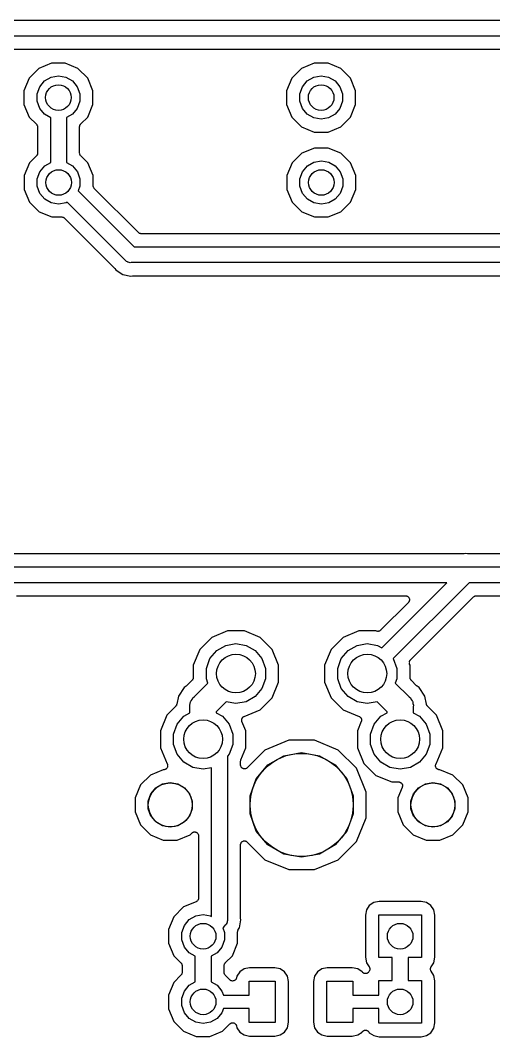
# Model space of a CAD drawing. Extents: x 24 to 196, y -189 to -31.
# Drawn here: x 99.61 to 117.92, y -72.79 to -33.48 of the extents above; entities that cross this region are included whole.
import ezdxf

# ---------------------------------------------------------------- set-up
doc = ezdxf.new("R2010")
doc.units = 0
doc.header["$MEASUREMENT"] = 0
doc.layers.add('BLACK', color=7, linetype='CONTINUOUS')

msp = doc.modelspace()

# ---------------------------------------------------------------- linework, layer by layer
at = {"layer": 'BLACK', "linetype": 'CONTINUOUS'}
for p, q in [((95.1363, -33.4772), (121.78, -33.4772)), ((121.667, -34.0868), (95.2493, -34.0868)), ((95.5228, -34.5948), (121.393, -34.5948)), ((100.33, -35.3345), (99.9545, -35.7096)), ((100.82, -35.1315), (100.33, -35.3345)), ((101.35, -35.1315), (100.82, -35.1315)), ((101.84, -35.3345), (101.35, -35.1315)), ((102.215, -35.7096), (101.84, -35.3345)), ((110.49, -35.3345), (110.115, -35.7096)), ((110.98, -35.1315), (110.49, -35.3345)), ((111.51, -35.1315), (110.98, -35.1315)), ((112, -35.3345), (111.51, -35.1315)), ((112.375, -35.7096), (112, -35.3345)), ((99.9545, -35.7096), (99.7515, -36.1998)), ((100.546, -35.8229), (100.798, -35.6773)), ((100.798, -35.6773), (101.085, -35.6268)), ((101.085, -35.6268), (101.372, -35.6773)), ((101.372, -35.6773), (101.624, -35.8229)), ((102.418, -36.1998), (102.215, -35.7096)), ((110.115, -35.7096), (109.911, -36.1998)), ((110.706, -35.8229), (110.958, -35.6773)), ((110.958, -35.6773), (111.245, -35.6268)), ((111.245, -35.6268), (111.532, -35.6773)), ((111.532, -35.6773), (111.784, -35.8229)), ((112.578, -36.1998), (112.375, -35.7096)), ((100.259, -36.3194), (100.359, -36.0459)), ((100.359, -36.0459), (100.546, -35.8229)), ((101.624, -35.8229), (101.811, -36.0459)), ((101.811, -36.0459), (101.91, -36.3194)), ((110.419, -36.3194), (110.519, -36.0459)), ((110.519, -36.0459), (110.706, -35.8229)), ((111.784, -35.8229), (111.971, -36.0459)), ((111.971, -36.0459), (112.07, -36.3194)), ((99.7515, -36.1998), (99.7515, -36.7302)), ((100.259, -36.6106), (100.259, -36.3194)), ((101.91, -36.3194), (101.91, -36.6106)), ((102.418, -36.7302), (102.418, -36.1998)), ((109.911, -36.1998), (109.911, -36.7302)), ((110.419, -36.6106), (110.419, -36.3194)), ((112.07, -36.3194), (112.07, -36.6106)), ((112.578, -36.7302), (112.578, -36.1998)), ((99.7515, -36.7302), (99.9545, -37.2204)), ((100.359, -36.8841), (100.259, -36.6106)), ((100.546, -37.1071), (100.359, -36.8841)), ((101.811, -36.8841), (101.624, -37.1071)), ((101.91, -36.6106), (101.811, -36.8841)), ((102.215, -37.2204), (102.418, -36.7302)), ((109.911, -36.7302), (110.115, -37.2204)), ((110.519, -36.8841), (110.419, -36.6106)), ((110.706, -37.1071), (110.519, -36.8841)), ((111.971, -36.8841), (111.784, -37.1071)), ((112.07, -36.6106), (111.971, -36.8841)), ((112.375, -37.2204), (112.578, -36.7302)), ((99.9545, -37.2204), (100.235, -37.5004)), ((100.787, -37.2463), (100.546, -37.1071)), ((100.787, -38.9738), (100.787, -37.2463)), ((101.624, -37.1071), (101.397, -37.2382)), ((101.397, -37.2382), (101.397, -38.9738)), ((101.949, -37.4864), (102.215, -37.2204)), ((110.115, -37.2204), (110.49, -37.5955)), ((110.958, -37.2527), (110.706, -37.1071)), ((111.245, -37.3032), (110.958, -37.2527)), ((111.532, -37.2527), (111.245, -37.3032)), ((111.784, -37.1071), (111.532, -37.2527)), ((112, -37.5955), (112.375, -37.2204)), ((100.235, -37.5004), (100.238, -37.5059)), ((100.238, -37.5059), (100.244, -37.5102)), ((100.244, -37.5102), (100.254, -37.5275)), ((100.254, -37.5275), (100.265, -37.5438)), ((100.265, -37.5438), (100.267, -37.5503)), ((100.267, -37.5503), (100.27, -37.5561)), ((100.27, -37.5561), (100.273, -37.5757)), ((100.273, -37.5757), (100.279, -37.5949)), ((100.279, -37.5949), (100.278, -37.6016)), ((100.278, -37.6016), (100.279, -37.6082)), ((100.279, -37.6082), (100.279, -38.6148)), ((101.905, -37.5809), (101.911, -37.5617)), ((101.906, -37.5876), (101.905, -37.5809)), ((101.905, -37.5942), (101.906, -37.5876)), ((101.905, -38.6148), (101.905, -37.5942)), ((101.911, -37.5617), (101.914, -37.5421)), ((101.914, -37.5421), (101.917, -37.5362)), ((101.917, -37.5362), (101.919, -37.5298)), ((101.919, -37.5298), (101.93, -37.5135)), ((101.93, -37.5135), (101.94, -37.4962)), ((101.94, -37.4962), (101.946, -37.4919)), ((101.946, -37.4919), (101.949, -37.4864)), ((110.49, -37.5955), (110.98, -37.7985)), ((111.51, -37.7985), (112, -37.5955)), ((110.98, -37.7985), (111.51, -37.7985)), ((110.987, -38.4175), (110.497, -38.6205)), ((111.517, -38.4175), (110.987, -38.4175)), ((112.007, -38.6205), (111.517, -38.4175)), ((100.235, -38.7226), (99.9615, -38.9956)), ((100.238, -38.7171), (100.235, -38.7226)), ((100.244, -38.7128), (100.238, -38.7171)), ((100.254, -38.6955), (100.244, -38.7128)), ((100.265, -38.6792), (100.254, -38.6955)), ((100.267, -38.6728), (100.265, -38.6792)), ((100.27, -38.6669), (100.267, -38.6728)), ((100.273, -38.6473), (100.27, -38.6669)), ((100.279, -38.6281), (100.273, -38.6473)), ((100.279, -38.6148), (100.278, -38.6214)), ((100.278, -38.6214), (100.279, -38.6281)), ((101.906, -38.6214), (101.905, -38.6148)), ((101.905, -38.6281), (101.906, -38.6214)), ((101.911, -38.6473), (101.905, -38.6281)), ((101.914, -38.6669), (101.911, -38.6473)), ((101.917, -38.6728), (101.914, -38.6669)), ((101.919, -38.6792), (101.917, -38.6728)), ((101.93, -38.6955), (101.919, -38.6792)), ((101.94, -38.7128), (101.93, -38.6955)), ((101.946, -38.7171), (101.94, -38.7128)), ((101.949, -38.7226), (101.946, -38.7171)), ((102.222, -38.9956), (101.949, -38.7226)), ((110.497, -38.6205), (110.122, -38.9956)), ((110.965, -38.9633), (111.252, -38.9128)), ((111.252, -38.9128), (111.539, -38.9633)), ((112.382, -38.9956), (112.007, -38.6205)), ((99.9615, -38.9956), (99.7585, -39.4857)), ((100.366, -39.3319), (100.553, -39.1089)), ((100.553, -39.1089), (100.787, -38.9738)), ((101.397, -38.9738), (101.631, -39.1089)), ((101.631, -39.1089), (101.818, -39.3319)), ((102.425, -39.4857), (102.222, -38.9956)), ((110.122, -38.9956), (109.918, -39.4857)), ((110.526, -39.3319), (110.713, -39.1089)), ((110.713, -39.1089), (110.965, -38.9633)), ((111.539, -38.9633), (111.791, -39.1089)), ((111.791, -39.1089), (111.978, -39.3319)), ((112.585, -39.4857), (112.382, -38.9956)), ((99.7585, -39.4857), (99.7585, -40.0162)), ((100.266, -39.6054), (100.366, -39.3319)), ((100.266, -39.8966), (100.266, -39.6054)), ((101.818, -39.3319), (101.917, -39.6054)), ((101.917, -39.6054), (101.917, -39.8966)), ((102.425, -39.8719), (102.425, -39.4857)), ((109.918, -39.4857), (109.918, -40.0162)), ((110.426, -39.6054), (110.526, -39.3319)), ((110.426, -39.8966), (110.426, -39.6054)), ((111.978, -39.3319), (112.078, -39.6054)), ((112.078, -39.6054), (112.078, -39.8966)), ((112.585, -40.0162), (112.585, -39.4857)), ((99.7585, -40.0162), (99.9615, -40.5064)), ((100.366, -40.1701), (100.266, -39.8966)), ((101.917, -39.8966), (101.851, -40.079)), ((101.851, -40.079), (104.012, -42.2402)), ((102.427, -39.8785), (102.425, -39.8719)), ((102.426, -39.8852), (102.427, -39.8785)), ((102.431, -39.9044), (102.426, -39.8852)), ((102.435, -39.924), (102.431, -39.9044)), ((102.438, -39.9298), (102.435, -39.924)), ((102.44, -39.9363), (102.438, -39.9298)), ((102.451, -39.9526), (102.44, -39.9363)), ((102.461, -39.9699), (102.451, -39.9526)), ((102.466, -39.9742), (102.461, -39.9699)), ((102.47, -39.9797), (102.466, -39.9742)), ((104.178, -41.6876), (102.47, -39.9797)), ((109.918, -40.0162), (110.122, -40.5064)), ((110.526, -40.1701), (110.426, -39.8966)), ((112.078, -39.8966), (111.978, -40.1701)), ((112.382, -40.5064), (112.585, -40.0162)), ((100.553, -40.3931), (100.366, -40.1701)), ((100.805, -40.5387), (100.553, -40.3931)), ((110.713, -40.3931), (110.526, -40.1701)), ((110.965, -40.5387), (110.713, -40.3931)), ((111.791, -40.3931), (111.539, -40.5387)), ((111.978, -40.1701), (111.791, -40.3931)), ((99.9615, -40.5064), (100.337, -40.8815)), ((100.337, -40.8815), (100.827, -41.0845)), ((101.092, -40.5892), (100.805, -40.5387)), ((101.379, -40.5387), (101.092, -40.5892)), ((101.423, -40.5131), (101.379, -40.5387)), ((103.661, -42.7511), (101.423, -40.5131)), ((110.122, -40.5064), (110.497, -40.8815)), ((110.497, -40.8815), (110.987, -41.0845)), ((111.252, -40.5892), (110.965, -40.5387)), ((111.539, -40.5387), (111.252, -40.5892)), ((111.517, -41.0845), (112.007, -40.8815)), ((112.007, -40.8815), (112.382, -40.5064)), ((100.827, -41.0845), (101.213, -41.0845)), ((101.213, -41.0845), (101.22, -41.0857)), ((101.22, -41.0857), (101.226, -41.0851)), ((101.226, -41.0851), (101.245, -41.0902)), ((101.245, -41.0902), (101.265, -41.0937)), ((101.265, -41.0937), (101.271, -41.097)), ((101.271, -41.097), (101.277, -41.0988)), ((101.277, -41.0988), (101.294, -41.1102)), ((101.294, -41.1102), (101.311, -41.1202)), ((101.311, -41.1202), (101.315, -41.1253)), ((101.315, -41.1253), (101.321, -41.1291)), ((101.321, -41.1291), (103.244, -43.0525)), ((110.987, -41.0845), (111.517, -41.0845)), ((104.184, -41.6914), (104.178, -41.6876)), ((104.188, -41.6965), (104.184, -41.6914)), ((104.205, -41.7065), (104.188, -41.6965)), ((104.221, -41.7179), (104.205, -41.7065)), ((104.228, -41.7197), (104.221, -41.7179)), ((104.234, -41.723), (104.228, -41.7197)), ((104.253, -41.7265), (104.234, -41.723)), ((104.273, -41.7316), (104.253, -41.7265)), ((104.279, -41.731), (104.273, -41.7316)), ((104.286, -41.7322), (104.279, -41.731)), ((128.226, -41.7322), (104.286, -41.7322)), ((104.012, -42.2402), (128.384, -42.2402)), ((103.687, -42.7821), (103.661, -42.7511)), ((103.722, -42.8023), (103.687, -42.7821)), ((103.755, -42.8255), (103.722, -42.8023)), ((103.768, -42.829), (103.755, -42.8255)), ((103.78, -42.8358), (103.768, -42.829)), ((103.82, -42.8429), (103.78, -42.8358)), ((103.859, -42.8533), (103.82, -42.8429)), ((103.899, -42.8498), (103.859, -42.8533)), ((128.271, -42.8498), (103.899, -42.8498)), ((103.244, -43.0525), (103.253, -43.0648)), ((103.253, -43.0648), (103.263, -43.0756)), ((103.263, -43.0756), (103.3, -43.131)), ((103.3, -43.131), (103.355, -43.168)), ((103.355, -43.168), (103.355, -43.168)), ((103.355, -43.168), (103.569, -43.3106)), ((103.569, -43.3106), (103.886, -43.3737)), ((103.886, -43.3737), (103.951, -43.3607)), ((103.951, -43.3607), (103.966, -43.3604)), ((103.966, -43.3604), (103.981, -43.3578)), ((103.981, -43.3578), (127.997, -43.3578)), ((116.745, -54.1147), (99.1551, -54.1147)), ((116.76, -54.1121), (116.745, -54.1147)), ((116.775, -54.1118), (116.76, -54.1121)), ((116.84, -54.0988), (116.775, -54.1118)), ((116.905, -54.1118), (116.84, -54.0988)), ((116.92, -54.1121), (116.905, -54.1118)), ((116.935, -54.1147), (116.92, -54.1121)), ((134.207, -54.1147), (116.935, -54.1147)), ((99.0733, -54.6227), (116.8, -54.6227)), ((116.8, -54.6227), (116.813, -54.6192)), ((116.813, -54.6192), (116.853, -54.6227)), ((116.853, -54.6227), (134.262, -54.6227)), ((116.104, -55.2323), (99.1863, -55.2323)), ((113.587, -57.7494), (116.104, -55.2323)), ((116.966, -55.2323), (114.033, -58.1652)), ((133.567, -55.2323), (116.966, -55.2323)), ((99.4598, -55.7403), (114.51, -55.7403)), ((114.51, -55.7403), (114.529, -55.7438)), ((114.529, -55.7438), (114.549, -55.7455)), ((114.549, -55.7455), (114.555, -55.7483)), ((114.555, -55.7483), (114.562, -55.7495)), ((114.562, -55.7495), (114.579, -55.7594)), ((114.579, -55.7594), (114.597, -55.7679)), ((114.597, -55.7679), (114.602, -55.7726)), ((114.602, -55.7726), (114.608, -55.776)), ((114.608, -55.776), (114.621, -55.7912)), ((114.621, -55.7912), (114.635, -55.8053)), ((114.635, -55.8053), (114.637, -55.8114)), ((114.637, -55.8114), (114.642, -55.8165)), ((114.642, -55.8165), (114.649, -55.8352)), ((114.699, -58.2176), (117.132, -55.7849)), ((117.132, -55.7849), (117.138, -55.7811)), ((117.138, -55.7811), (117.142, -55.776)), ((117.142, -55.776), (117.159, -55.766)), ((117.159, -55.766), (117.175, -55.7546)), ((117.175, -55.7546), (117.182, -55.7528)), ((117.182, -55.7528), (117.188, -55.7495)), ((117.188, -55.7495), (117.207, -55.746)), ((117.207, -55.746), (117.227, -55.7409)), ((117.227, -55.7409), (117.233, -55.7415)), ((117.233, -55.7415), (117.24, -55.7403)), ((117.24, -55.7403), (125.707, -55.7403)), ((114.618, -56.0005), (113.546, -57.0724)), ((114.629, -55.9842), (114.618, -56.0005)), ((114.642, -55.9689), (114.629, -55.9842)), ((114.644, -55.9626), (114.642, -55.9689)), ((114.648, -55.9571), (114.644, -55.9626)), ((114.653, -55.9379), (114.648, -55.9571)), ((114.649, -55.8352), (114.657, -55.8533)), ((114.66, -55.9192), (114.653, -55.9379)), ((114.657, -55.8533), (114.658, -55.8599)), ((114.658, -55.8599), (114.66, -55.8662)), ((114.66, -55.8662), (114.66, -55.8862)), ((114.66, -55.8862), (114.662, -55.906)), ((114.662, -55.906), (114.66, -55.9125)), ((114.66, -55.9125), (114.66, -55.9192)), ((107.015, -57.348), (106.55, -57.8124)), ((107.622, -57.0967), (107.015, -57.348)), ((108.278, -57.0967), (107.622, -57.0967)), ((108.885, -57.348), (108.278, -57.0967)), ((109.35, -57.8124), (108.885, -57.348)), ((112.095, -57.348), (111.63, -57.8124)), ((112.702, -57.0967), (112.095, -57.348)), ((113.358, -57.0967), (112.702, -57.0967)), ((113.38, -57.1054), (113.358, -57.0967)), ((113.389, -57.1076), (113.38, -57.1054)), ((113.398, -57.1118), (113.389, -57.1076)), ((113.415, -57.1133), (113.398, -57.1118)), ((113.431, -57.1169), (113.415, -57.1133)), ((113.441, -57.1156), (113.431, -57.1169)), ((113.451, -57.1164), (113.441, -57.1156)), ((113.467, -57.1121), (113.451, -57.1164)), ((113.484, -57.11), (113.467, -57.1121)), ((113.493, -57.1053), (113.484, -57.11)), ((113.502, -57.1027), (113.493, -57.1053)), ((113.516, -57.0932), (113.502, -57.1027)), ((113.531, -57.0855), (113.516, -57.0932)), ((113.537, -57.0781), (113.531, -57.0855)), ((113.546, -57.0724), (113.537, -57.0781)), ((107.204, -57.8586), (107.553, -57.657)), ((107.553, -57.657), (107.95, -57.587)), ((107.95, -57.587), (108.347, -57.657)), ((108.347, -57.657), (108.696, -57.8586)), ((112.284, -57.8586), (112.633, -57.657)), ((112.633, -57.657), (113.03, -57.587)), ((113.03, -57.587), (113.427, -57.657)), ((113.427, -57.657), (113.587, -57.7494)), ((106.55, -57.8124), (106.299, -58.4193)), ((106.807, -58.5461), (106.945, -58.1673)), ((106.945, -58.1673), (107.204, -57.8586)), ((108.696, -57.8586), (108.955, -58.1673)), ((108.955, -58.1673), (109.093, -58.5461)), ((109.601, -58.4193), (109.35, -57.8124)), ((111.63, -57.8124), (111.379, -58.4193)), ((111.887, -58.5461), (112.025, -58.1673)), ((112.025, -58.1673), (112.284, -57.8586)), ((114.033, -58.1652), (114.035, -58.1673)), ((114.035, -58.1673), (114.173, -58.5461)), ((106.299, -58.4193), (106.299, -58.8987)), ((106.807, -58.9492), (106.807, -58.5461)), ((109.093, -58.5461), (109.093, -58.9492)), ((109.601, -59.0761), (109.601, -58.4193)), ((111.379, -58.4193), (111.379, -59.0761)), ((111.887, -58.9492), (111.887, -58.5461)), ((114.173, -58.5461), (114.173, -58.9492)), ((114.655, -58.3121), (114.66, -58.2961)), ((114.656, -58.3221), (114.655, -58.3121)), ((114.655, -58.3321), (114.656, -58.3221)), ((114.658, -58.3483), (114.655, -58.3321)), ((114.66, -58.3649), (114.658, -58.3483)), ((114.66, -58.2961), (114.662, -58.2796)), ((114.664, -58.3739), (114.66, -58.3649)), ((114.662, -58.2796), (114.666, -58.2707)), ((114.666, -58.3837), (114.664, -58.3739)), ((114.666, -58.2707), (114.669, -58.261)), ((114.681, -58.4193), (114.666, -58.3837)), ((114.669, -58.261), (114.679, -58.2474)), ((114.679, -58.2474), (114.686, -58.2326)), ((114.681, -58.8987), (114.681, -58.4193)), ((114.686, -58.2326), (114.694, -58.2259)), ((114.694, -58.2259), (114.699, -58.2176)), ((106.285, -58.9631), (106.273, -58.9794)), ((106.286, -58.9566), (106.285, -58.9631)), ((106.29, -58.9508), (106.286, -58.9566)), ((106.293, -58.9312), (106.29, -58.9508)), ((106.298, -58.912), (106.293, -58.9312)), ((106.299, -58.8987), (106.298, -58.9053)), ((106.298, -58.9053), (106.298, -58.912)), ((106.867, -59.1127), (106.807, -58.9492)), ((109.093, -58.9492), (108.955, -59.328)), ((112.025, -59.328), (111.887, -58.9492)), ((114.173, -58.9492), (114.113, -59.1127)), ((114.682, -58.9053), (114.681, -58.8987)), ((114.682, -58.912), (114.682, -58.9053)), ((114.687, -58.9312), (114.682, -58.912)), ((114.69, -58.9508), (114.687, -58.9312)), ((114.694, -58.9566), (114.69, -58.9508)), ((114.695, -58.9631), (114.694, -58.9566)), ((114.707, -58.9794), (114.695, -58.9631)), ((105.948, -59.2852), (105.723, -59.6212)), ((106.02, -59.2368), (105.948, -59.2852)), ((106.031, -59.2265), (106.02, -59.2368)), ((106.043, -59.2179), (106.031, -59.2265)), ((106.254, -59.0065), (106.043, -59.2179)), ((106.258, -59.001), (106.254, -59.0065)), ((106.263, -58.9967), (106.258, -59.001)), ((106.273, -58.9794), (106.263, -58.9967)), ((106.336, -59.6428), (106.867, -59.1127)), ((108.955, -59.328), (108.696, -59.6368)), ((109.35, -59.6829), (109.601, -59.0761)), ((111.379, -59.0761), (111.63, -59.6829)), ((112.284, -59.6368), (112.025, -59.328)), ((114.113, -59.1127), (114.644, -59.6428)), ((114.717, -58.9967), (114.707, -58.9794)), ((114.722, -59.001), (114.717, -58.9967)), ((114.726, -59.0065), (114.722, -59.001)), ((114.937, -59.2179), (114.726, -59.0065)), ((114.949, -59.2265), (114.937, -59.2179)), ((114.96, -59.2368), (114.949, -59.2265)), ((115.032, -59.2852), (114.96, -59.2368)), ((115.257, -59.6212), (115.032, -59.2852)), ((105.723, -59.6212), (105.661, -59.9323)), ((106.212, -59.7997), (106.251, -59.7445)), ((106.251, -59.7445), (106.285, -59.6861)), ((106.285, -59.6861), (106.336, -59.6428)), ((108.696, -59.6368), (108.347, -59.8383)), ((108.885, -60.1473), (109.35, -59.6829)), ((111.63, -59.6829), (112.095, -60.1473)), ((112.633, -59.8383), (112.284, -59.6368)), ((114.644, -59.6428), (114.695, -59.6861)), ((114.695, -59.6861), (114.729, -59.7445)), ((114.729, -59.7445), (114.768, -59.7997)), ((115.319, -59.9323), (115.257, -59.6212)), ((105.619, -60.0142), (105.28, -60.3524)), ((105.628, -60.0009), (105.619, -60.0142)), ((105.629, -59.9991), (105.628, -60.0005)), ((105.628, -60.0005), (105.628, -60.0009)), ((105.641, -59.9855), (105.629, -59.9991)), ((105.644, -59.9777), (105.641, -59.9855)), ((105.649, -59.9708), (105.644, -59.9777)), ((105.652, -59.9597), (105.649, -59.9708)), ((105.655, -59.9547), (105.652, -59.9597)), ((105.656, -59.9466), (105.655, -59.9547)), ((105.66, -59.9362), (105.656, -59.9466)), ((105.661, -59.9323), (105.66, -59.9362)), ((106.166, -59.9727), (106.184, -59.9076)), ((106.172, -60.0398), (106.166, -59.9727)), ((106.172, -60.2611), (106.172, -60.0398)), ((106.184, -59.9076), (106.195, -59.8412)), ((106.195, -59.8412), (106.207, -59.8216)), ((106.207, -59.8216), (106.212, -59.7997)), ((107.574, -59.842), (107.188, -60.2281)), ((107.95, -59.9083), (107.574, -59.842)), ((108.347, -59.8383), (107.95, -59.9083)), ((108.266, -60.4038), (108.885, -60.1473)), ((112.095, -60.1473), (112.714, -60.4038)), ((113.03, -59.9083), (112.633, -59.8383)), ((113.406, -59.842), (113.03, -59.9083)), ((113.792, -60.2281), (113.406, -59.842)), ((114.768, -59.7997), (114.773, -59.8216)), ((114.773, -59.8216), (114.785, -59.8412)), ((114.785, -59.8412), (114.796, -59.9076)), ((114.796, -59.9076), (114.814, -59.9727)), ((114.814, -59.9727), (114.808, -60.0398)), ((114.808, -60.0398), (114.808, -60.2611)), ((115.32, -59.9362), (115.319, -59.9323)), ((115.324, -59.9466), (115.32, -59.9362)), ((115.325, -59.9547), (115.324, -59.9466)), ((115.328, -59.9597), (115.325, -59.9547)), ((115.331, -59.9708), (115.328, -59.9597)), ((115.336, -59.9777), (115.331, -59.9708)), ((115.339, -59.9855), (115.336, -59.9777)), ((115.351, -59.9991), (115.339, -59.9855)), ((115.352, -60.0005), (115.351, -59.9991)), ((115.352, -60.0009), (115.352, -60.0005)), ((115.361, -60.0142), (115.352, -60.0009)), ((115.7, -60.3524), (115.361, -60.0142)), ((105.28, -60.3524), (105.029, -60.9593)), ((105.675, -60.7073), (105.934, -60.3986)), ((105.934, -60.3986), (106.172, -60.2611)), ((107.188, -60.2281), (107.188, -60.2611)), ((107.188, -60.2611), (107.426, -60.3986)), ((107.426, -60.3986), (107.685, -60.7073)), ((108.172, -60.5513), (108.174, -60.5381)), ((108.173, -60.5247), (108.177, -60.512)), ((108.174, -60.5381), (108.173, -60.5247)), ((108.177, -60.512), (108.179, -60.4988)), ((108.179, -60.4988), (108.185, -60.487)), ((108.185, -60.487), (108.189, -60.4743)), ((108.189, -60.4743), (108.197, -60.4637)), ((108.197, -60.4637), (108.203, -60.4519)), ((108.203, -60.4519), (108.213, -60.4429)), ((108.213, -60.4429), (108.221, -60.4323)), ((108.221, -60.4323), (108.233, -60.4251)), ((108.233, -60.4251), (108.242, -60.4161)), ((108.242, -60.4161), (108.255, -60.411)), ((108.255, -60.411), (108.266, -60.4038)), ((112.714, -60.4038), (112.725, -60.411)), ((112.725, -60.411), (112.738, -60.4161)), ((112.738, -60.4161), (112.747, -60.4251)), ((112.747, -60.4251), (112.759, -60.4323)), ((112.759, -60.4323), (112.767, -60.4429)), ((112.767, -60.4429), (112.777, -60.4519)), ((112.777, -60.4519), (112.783, -60.4637)), ((112.783, -60.4637), (112.791, -60.4743)), ((112.791, -60.4743), (112.795, -60.487)), ((112.795, -60.487), (112.801, -60.4988)), ((112.801, -60.4988), (112.803, -60.512)), ((112.803, -60.512), (112.807, -60.5247)), ((112.807, -60.5247), (112.806, -60.5381)), ((112.806, -60.5381), (112.808, -60.5513)), ((113.295, -60.7073), (113.554, -60.3986)), ((113.554, -60.3986), (113.792, -60.2611)), ((113.792, -60.2611), (113.792, -60.2281)), ((114.808, -60.2611), (115.046, -60.3986)), ((115.046, -60.3986), (115.305, -60.7073)), ((115.951, -60.9593), (115.7, -60.3524)), ((105.537, -61.0861), (105.675, -60.7073)), ((107.685, -60.7073), (107.823, -61.0861)), ((108.175, -60.5643), (108.172, -60.5513)), ((108.175, -60.5776), (108.175, -60.5643)), ((108.181, -60.5899), (108.175, -60.5776)), ((108.183, -60.603), (108.181, -60.5899)), ((108.331, -60.9593), (108.183, -60.603)), ((112.797, -60.603), (112.649, -60.9593)), ((112.799, -60.5899), (112.797, -60.603)), ((112.805, -60.5776), (112.799, -60.5899)), ((112.808, -60.5513), (112.805, -60.5643)), ((112.805, -60.5643), (112.805, -60.5776)), ((113.157, -61.0861), (113.295, -60.7073)), ((115.305, -60.7073), (115.443, -61.0861)), ((105.029, -60.9593), (105.029, -61.6161)), ((105.537, -61.4892), (105.537, -61.0861)), ((107.823, -61.0861), (107.823, -61.4892)), ((108.331, -61.6161), (108.331, -60.9593)), ((109.992, -61.3258), (109.073, -61.7067)), ((110.988, -61.3258), (109.992, -61.3258)), ((111.907, -61.7067), (110.988, -61.3258)), ((112.649, -60.9593), (112.649, -61.6161)), ((113.157, -61.4892), (113.157, -61.0861)), ((115.443, -61.0861), (115.443, -61.4892)), ((115.951, -61.6161), (115.951, -60.9593)), ((105.029, -61.6161), (105.285, -62.2336)), ((105.675, -61.868), (105.537, -61.4892)), ((107.823, -61.4892), (107.685, -61.868)), ((108.139, -62.0786), (108.331, -61.6161)), ((109.073, -61.7067), (108.388, -62.3915)), ((112.611, -62.4104), (111.907, -61.7067)), ((112.649, -61.6161), (112.9, -62.2229)), ((113.295, -61.868), (113.157, -61.4892)), ((115.443, -61.4892), (115.305, -61.868)), ((115.695, -62.2336), (115.951, -61.6161)), ((105.934, -62.1768), (105.675, -61.868)), ((107.685, -61.868), (107.62, -61.9458)), ((107.62, -61.9458), (107.62, -68.2594)), ((108.128, -62.1303), (108.133, -62.1077)), ((108.133, -62.1077), (108.137, -62.0848)), ((108.137, -62.0848), (108.139, -62.0819)), ((108.139, -62.0819), (108.139, -62.0786)), ((109.189, -62.2767), (109.798, -61.9251)), ((109.798, -61.9251), (110.49, -61.803)), ((110.49, -61.803), (111.182, -61.9251)), ((111.182, -61.9251), (111.791, -62.2767)), ((113.554, -62.1768), (113.295, -61.868)), ((115.305, -61.868), (115.046, -62.1768)), ((105.14, -62.4688), (104.64, -62.6756)), ((105.158, -62.4688), (105.14, -62.4688)), ((105.178, -62.4653), (105.158, -62.4688)), ((105.198, -62.4636), (105.178, -62.4653)), ((105.204, -62.4607), (105.198, -62.4636)), ((105.21, -62.4596), (105.204, -62.4607)), ((105.228, -62.4496), (105.21, -62.4596)), ((105.246, -62.4412), (105.228, -62.4496)), ((105.25, -62.4365), (105.246, -62.4412)), ((105.256, -62.4331), (105.25, -62.4365)), ((105.269, -62.4179), (105.256, -62.4331)), ((105.283, -62.4038), (105.269, -62.4179)), ((105.286, -62.3977), (105.283, -62.4038)), ((105.285, -62.2336), (105.29, -62.2402)), ((105.29, -62.3926), (105.286, -62.3977)), ((105.29, -62.2402), (105.293, -62.2465)), ((105.297, -62.3738), (105.29, -62.3926)), ((105.293, -62.2465), (105.296, -62.252)), ((105.296, -62.252), (105.302, -62.2712)), ((105.306, -62.3558), (105.297, -62.3738)), ((105.302, -62.2712), (105.308, -62.2899)), ((105.308, -62.3428), (105.306, -62.3491)), ((105.306, -62.3491), (105.306, -62.3558)), ((105.308, -62.2899), (105.308, -62.2966)), ((105.308, -62.2966), (105.31, -62.3031)), ((105.31, -62.3031), (105.308, -62.3229)), ((105.308, -62.3229), (105.308, -62.3428)), ((106.283, -62.3783), (105.934, -62.1768)), ((106.68, -62.4483), (106.283, -62.3783)), ((107.01, -62.3901), (106.68, -62.4483)), ((107.01, -68.1451), (107.01, -62.3901)), ((108.128, -62.1336), (108.128, -62.1303)), ((108.128, -62.1369), (108.128, -62.1336)), ((108.128, -62.2837), (108.128, -62.1369)), ((108.131, -62.3033), (108.128, -62.2837)), ((108.133, -62.3232), (108.131, -62.3033)), ((108.136, -62.3292), (108.133, -62.3232)), ((108.137, -62.3358), (108.136, -62.3292)), ((108.147, -62.3531), (108.137, -62.3358)), ((108.155, -62.3711), (108.147, -62.3531)), ((108.16, -62.3759), (108.155, -62.3711)), ((108.163, -62.3817), (108.16, -62.3759)), ((108.179, -62.3945), (108.163, -62.3817)), ((108.193, -62.4086), (108.179, -62.3945)), ((108.199, -62.4114), (108.193, -62.4086)), ((108.204, -62.4157), (108.199, -62.4114)), ((108.223, -62.4225), (108.204, -62.4157)), ((108.241, -62.4309), (108.223, -62.4225)), ((108.247, -62.4315), (108.241, -62.4309)), ((108.254, -62.4338), (108.247, -62.4315)), ((108.274, -62.4338), (108.254, -62.4338)), ((108.293, -62.4355), (108.274, -62.4338)), ((108.3, -62.4338), (108.293, -62.4355)), ((108.307, -62.4338), (108.3, -62.4338)), ((108.325, -62.427), (108.307, -62.4338)), ((108.345, -62.4218), (108.325, -62.427)), ((108.35, -62.418), (108.345, -62.4218)), ((108.356, -62.4157), (108.35, -62.418)), ((108.372, -62.4029), (108.356, -62.4157)), ((108.388, -62.3915), (108.372, -62.4029)), ((108.737, -62.8153), (109.189, -62.2767)), ((111.791, -62.2767), (112.243, -62.8153)), ((112.992, -63.33), (112.611, -62.4104)), ((112.9, -62.2229), (113.365, -62.6873)), ((113.903, -62.3783), (113.554, -62.1768)), ((114.3, -62.4483), (113.903, -62.3783)), ((114.697, -62.3783), (114.3, -62.4483)), ((115.046, -62.1768), (114.697, -62.3783)), ((115.67, -62.3031), (115.672, -62.2966)), ((115.672, -62.3229), (115.67, -62.3031)), ((115.672, -62.2899), (115.678, -62.2712)), ((115.672, -62.2966), (115.672, -62.2899)), ((115.672, -62.3428), (115.672, -62.3229)), ((115.674, -62.3491), (115.672, -62.3428)), ((115.674, -62.3558), (115.674, -62.3491)), ((115.683, -62.3738), (115.674, -62.3558)), ((115.678, -62.2712), (115.684, -62.252)), ((115.69, -62.3926), (115.683, -62.3738)), ((115.684, -62.252), (115.687, -62.2465)), ((115.687, -62.2465), (115.69, -62.2402)), ((115.69, -62.2402), (115.695, -62.2336)), ((115.694, -62.3977), (115.69, -62.3926)), ((115.697, -62.4038), (115.694, -62.3977)), ((115.711, -62.4179), (115.697, -62.4038)), ((115.724, -62.4331), (115.711, -62.4179)), ((115.73, -62.4365), (115.724, -62.4331)), ((115.734, -62.4412), (115.73, -62.4365)), ((115.752, -62.4496), (115.734, -62.4412)), ((115.77, -62.4596), (115.752, -62.4496)), ((115.776, -62.4607), (115.77, -62.4596)), ((115.782, -62.4636), (115.776, -62.4607)), ((115.802, -62.4653), (115.782, -62.4636)), ((115.822, -62.4688), (115.802, -62.4653)), ((115.84, -62.4688), (115.822, -62.4688)), ((116.34, -62.6756), (115.84, -62.4688)), ((104.64, -62.6756), (104.258, -63.0579)), ((108.496, -63.4761), (108.737, -62.8153)), ((112.243, -62.8153), (112.484, -63.4761)), ((113.365, -62.6873), (113.972, -62.9387)), ((116.722, -63.0579), (116.34, -62.6756)), ((104.258, -63.0579), (104.051, -63.5574)), ((104.662, -63.3956), (104.855, -63.1658)), ((104.855, -63.1658), (105.114, -63.0157)), ((105.114, -63.0157), (105.41, -62.9636)), ((105.41, -62.9636), (105.706, -63.0157)), ((105.706, -63.0157), (105.965, -63.1658)), ((105.965, -63.1658), (106.158, -63.3956)), ((113.972, -62.9387), (114.239, -62.9387)), ((114.38, -63.1494), (114.211, -63.5574)), ((114.239, -62.9387), (114.256, -62.9415)), ((114.256, -62.9415), (114.272, -62.9423)), ((114.272, -62.9423), (114.282, -62.9461)), ((114.282, -62.9461), (114.291, -62.9479)), ((114.291, -62.9479), (114.306, -62.9562)), ((114.306, -62.9562), (114.321, -62.9625)), ((114.321, -62.9625), (114.329, -62.9693)), ((114.329, -62.9693), (114.337, -62.9743)), ((114.337, -62.9743), (114.348, -62.9871)), ((114.348, -62.9871), (114.36, -62.9983)), ((114.36, -62.9983), (114.365, -63.0072)), ((114.365, -63.0072), (114.371, -63.0149)), ((114.371, -63.0149), (114.377, -63.0305)), ((114.377, -63.0305), (114.385, -63.0452)), ((114.384, -63.1332), (114.38, -63.1494)), ((114.389, -63.1175), (114.384, -63.1332)), ((114.385, -63.0452), (114.386, -63.0552)), ((114.386, -63.0552), (114.389, -63.0646)), ((114.389, -63.0646), (114.389, -63.0812)), ((114.389, -63.0812), (114.392, -63.0977)), ((114.392, -63.0977), (114.389, -63.1075)), ((114.389, -63.1075), (114.389, -63.1175)), ((114.822, -63.3956), (115.015, -63.1658)), ((115.015, -63.1658), (115.274, -63.0157)), ((115.274, -63.0157), (115.57, -62.9636)), ((115.57, -62.9636), (115.866, -63.0157)), ((115.866, -63.0157), (116.125, -63.1658)), ((116.125, -63.1658), (116.318, -63.3956)), ((116.929, -63.5574), (116.722, -63.0579)), ((104.051, -63.5574), (104.051, -64.098)), ((104.559, -63.6776), (104.662, -63.3956)), ((104.559, -63.9777), (104.559, -63.6776)), ((106.158, -63.3956), (106.261, -63.6776)), ((106.261, -63.6776), (106.261, -63.9777)), ((108.496, -64.1792), (108.496, -63.4761)), ((112.484, -63.4761), (112.484, -64.1792)), ((112.992, -64.3253), (112.992, -63.33)), ((114.211, -63.5574), (114.211, -64.098)), ((114.719, -63.6776), (114.822, -63.3956)), ((114.719, -63.9777), (114.719, -63.6776)), ((116.318, -63.3956), (116.421, -63.6776)), ((116.421, -63.6776), (116.421, -63.9777)), ((116.929, -64.098), (116.929, -63.5574)), ((104.662, -64.2597), (104.559, -63.9777)), ((106.261, -63.9777), (106.158, -64.2597)), ((114.822, -64.2597), (114.719, -63.9777)), ((116.421, -63.9777), (116.318, -64.2597)), ((104.051, -64.098), (104.258, -64.5974)), ((104.855, -64.4895), (104.662, -64.2597)), ((106.158, -64.2597), (105.965, -64.4895)), ((108.737, -64.84), (108.496, -64.1792)), ((112.484, -64.1792), (112.243, -64.84)), ((112.611, -65.2449), (112.992, -64.3253)), ((114.211, -64.098), (114.418, -64.5974)), ((115.015, -64.4895), (114.822, -64.2597)), ((116.318, -64.2597), (116.125, -64.4895)), ((116.722, -64.5974), (116.929, -64.098)), ((104.258, -64.5974), (104.64, -64.9797)), ((105.114, -64.6396), (104.855, -64.4895)), ((105.41, -64.6917), (105.114, -64.6396)), ((105.706, -64.6396), (105.41, -64.6917)), ((105.965, -64.4895), (105.706, -64.6396)), ((109.189, -65.3786), (108.737, -64.84)), ((112.243, -64.84), (111.791, -65.3786)), ((114.418, -64.5974), (114.8, -64.9797)), ((115.274, -64.6396), (115.015, -64.4895)), ((115.57, -64.6917), (115.274, -64.6396)), ((115.866, -64.6396), (115.57, -64.6917)), ((116.125, -64.4895), (115.866, -64.6396)), ((116.34, -64.9797), (116.722, -64.5974)), ((104.64, -64.9797), (105.14, -65.1866)), ((105.14, -65.1866), (105.68, -65.1866)), ((105.68, -65.1866), (106.18, -64.9797)), ((106.18, -64.9797), (106.242, -64.9174)), ((106.242, -64.9174), (106.258, -64.906)), ((106.258, -64.906), (106.274, -64.8932)), ((106.274, -64.8932), (106.28, -64.8909)), ((106.28, -64.8909), (106.285, -64.887)), ((106.285, -64.887), (106.305, -64.8819)), ((106.305, -64.8819), (106.323, -64.8751)), ((106.323, -64.8751), (106.33, -64.8751)), ((106.33, -64.8751), (106.337, -64.8733)), ((106.337, -64.8733), (106.356, -64.8751)), ((106.356, -64.8751), (106.376, -64.8751)), ((106.376, -64.8751), (106.383, -64.8774)), ((106.383, -64.8774), (106.389, -64.878)), ((106.389, -64.878), (106.407, -64.8864)), ((106.407, -64.8864), (106.426, -64.8932)), ((106.426, -64.8932), (106.431, -64.8975)), ((106.431, -64.8975), (106.437, -64.9003)), ((106.437, -64.9003), (106.451, -64.9144)), ((106.451, -64.9144), (106.467, -64.9272)), ((106.467, -64.9272), (106.47, -64.933)), ((106.47, -64.933), (106.475, -64.9377)), ((106.475, -64.9377), (106.483, -64.9558)), ((106.483, -64.9558), (106.493, -64.973)), ((106.493, -64.973), (106.494, -64.9796)), ((106.494, -64.9796), (106.497, -64.9857)), ((106.497, -64.9857), (106.499, -65.0056)), ((106.499, -65.0056), (106.502, -65.0252)), ((106.502, -65.0252), (106.502, -67.4361)), ((108.163, -65.2736), (108.179, -65.2608)), ((108.179, -65.2608), (108.193, -65.2468)), ((108.193, -65.2468), (108.199, -65.2439)), ((108.199, -65.2439), (108.204, -65.2396)), ((108.204, -65.2396), (108.223, -65.2328)), ((108.223, -65.2328), (108.241, -65.2244)), ((108.241, -65.2244), (108.247, -65.2238)), ((108.247, -65.2238), (108.254, -65.2215)), ((108.254, -65.2215), (108.274, -65.2215)), ((108.274, -65.2215), (108.293, -65.2198)), ((108.293, -65.2198), (108.3, -65.2215)), ((108.3, -65.2215), (108.307, -65.2215)), ((108.307, -65.2215), (108.325, -65.2283)), ((108.325, -65.2283), (108.345, -65.2335)), ((108.345, -65.2335), (108.35, -65.2373)), ((108.35, -65.2373), (108.356, -65.2396)), ((108.356, -65.2396), (108.372, -65.2524)), ((108.372, -65.2524), (108.388, -65.2638)), ((108.388, -65.2638), (109.073, -65.9487)), ((111.907, -65.9487), (112.611, -65.2449)), ((114.8, -64.9797), (115.3, -65.1866)), ((115.3, -65.1866), (115.84, -65.1866)), ((115.84, -65.1866), (116.34, -64.9797)), ((108.128, -65.3716), (108.131, -65.352)), ((108.128, -68.1776), (108.128, -65.3716)), ((108.131, -65.352), (108.133, -65.3322)), ((108.133, -65.3322), (108.136, -65.3261)), ((108.136, -65.3261), (108.137, -65.3195)), ((108.137, -65.3195), (108.147, -65.3022)), ((108.147, -65.3022), (108.155, -65.2842)), ((108.155, -65.2842), (108.16, -65.2795)), ((108.16, -65.2795), (108.163, -65.2736)), ((109.798, -65.7302), (109.189, -65.3786)), ((111.791, -65.3786), (111.182, -65.7302)), ((109.073, -65.9487), (109.992, -66.3296)), ((110.49, -65.8523), (109.798, -65.7302)), ((111.182, -65.7302), (110.49, -65.8523)), ((110.988, -66.3296), (111.907, -65.9487)), ((109.992, -66.3296), (110.988, -66.3296)), ((106.408, -67.5769), (105.925, -67.7772)), ((106.417, -67.5715), (106.408, -67.5769)), ((106.426, -67.5681), (106.417, -67.5715)), ((106.439, -67.5574), (106.426, -67.5681)), ((106.453, -67.5485), (106.439, -67.5574)), ((106.459, -67.5405), (106.453, -67.5485)), ((106.467, -67.5341), (106.459, -67.5405)), ((106.475, -67.5197), (106.467, -67.5341)), ((106.485, -67.5065), (106.475, -67.5197)), ((106.488, -67.4969), (106.485, -67.5065)), ((106.493, -67.4882), (106.488, -67.4969)), ((106.496, -67.4719), (106.493, -67.4882)), ((106.501, -67.456), (106.496, -67.4719)), ((106.502, -67.4361), (106.5, -67.446)), ((106.5, -67.446), (106.501, -67.456)), ((113.276, -67.6036), (113.108, -67.7159)), ((113.49, -67.5612), (113.276, -67.6036)), ((115.11, -67.5612), (113.49, -67.5612)), ((115.324, -67.6036), (115.11, -67.5612)), ((115.492, -67.7159), (115.324, -67.6036)), ((105.925, -67.7772), (105.55, -68.1523)), ((112.996, -67.8839), (112.954, -68.0972)), ((113.108, -67.7159), (112.996, -67.8839)), ((115.604, -67.8839), (115.492, -67.7159)), ((115.646, -68.0972), (115.604, -67.8839)), ((105.55, -68.1523), (105.346, -68.6424)), ((105.954, -68.4885), (106.141, -68.2655)), ((106.141, -68.2655), (106.393, -68.12)), ((106.393, -68.12), (106.68, -68.0694)), ((106.68, -68.0694), (106.967, -68.12)), ((106.967, -68.12), (107.01, -68.1451)), ((107.596, -68.4035), (107.572, -68.4366)), ((107.599, -68.3903), (107.596, -68.4035)), ((107.606, -68.3785), (107.599, -68.3903)), ((107.613, -68.3387), (107.606, -68.3785)), ((107.623, -68.2996), (107.613, -68.3387)), ((107.62, -68.2594), (107.623, -68.2996)), ((108.081, -68.5898), (108.144, -68.2727)), ((108.13, -68.1924), (108.128, -68.1776)), ((108.131, -68.2073), (108.13, -68.1924)), ((108.144, -68.2727), (108.131, -68.2073)), ((112.954, -68.0972), (112.954, -69.7181)), ((113.474, -69.7332), (113.474, -68.0822)), ((113.474, -68.0822), (115.125, -68.0822)), ((115.125, -68.0822), (115.125, -69.7332)), ((115.646, -69.7181), (115.646, -68.0972)), ((105.346, -68.6424), (105.346, -69.1729)), ((105.855, -68.7621), (105.954, -68.4885)), ((105.855, -69.0532), (105.855, -68.7621)), ((107.521, -68.4976), (107.439, -68.5796)), ((107.439, -68.5796), (107.505, -68.7621)), ((107.505, -68.7621), (107.505, -69.0532)), ((107.552, -68.4716), (107.521, -68.4976)), ((107.572, -68.4366), (107.552, -68.4716)), ((108.013, -68.7365), (108.017, -68.7185)), ((108.013, -69.1729), (108.013, -68.7365)), ((108.017, -68.7185), (108.018, -68.7003)), ((108.018, -68.7003), (108.021, -68.6926)), ((108.021, -68.6926), (108.023, -68.6844)), ((108.023, -68.6844), (108.032, -68.6686)), ((108.032, -68.6686), (108.039, -68.6518)), ((108.039, -68.6518), (108.081, -68.5898)), ((105.346, -69.1729), (105.55, -69.663)), ((105.954, -69.3268), (105.855, -69.0532)), ((107.505, -69.0532), (107.406, -69.3268)), ((107.81, -69.663), (108.013, -69.1729)), ((106.141, -69.5498), (105.954, -69.3268)), ((106.375, -69.6849), (106.141, -69.5498)), ((107.219, -69.5498), (106.985, -69.6849)), ((107.406, -69.3268), (107.219, -69.5498)), ((105.55, -69.663), (105.823, -69.9361)), ((105.823, -69.9361), (105.826, -69.9416)), ((105.826, -69.9416), (105.832, -69.9459)), ((105.832, -69.9459), (105.842, -69.9631)), ((105.842, -69.9631), (105.853, -69.9794)), ((105.853, -69.9794), (105.855, -69.9859)), ((106.375, -70.6704), (106.375, -69.6849)), ((106.985, -69.6849), (106.985, -70.6704)), ((107.505, -69.9859), (107.507, -69.9794)), ((107.507, -69.9794), (107.518, -69.9631)), ((107.518, -69.9631), (107.528, -69.9459)), ((107.528, -69.9459), (107.534, -69.9416)), ((107.534, -69.9416), (107.537, -69.9361)), ((107.537, -69.9361), (107.81, -69.663)), ((112.954, -69.7181), (112.996, -69.9314)), ((112.996, -69.9314), (113.104, -70.093)), ((113.995, -69.7332), (113.474, -69.7332)), ((113.995, -70.6222), (113.995, -69.7332)), ((115.125, -69.7332), (114.605, -69.7332)), ((114.605, -69.7332), (114.605, -70.6222)), ((115.496, -70.093), (115.604, -69.9314)), ((115.604, -69.9314), (115.646, -69.7181)), ((105.853, -70.3759), (105.841, -70.3922)), ((105.855, -70.3694), (105.853, -70.3759)), ((105.855, -69.9859), (105.858, -69.9917)), ((105.858, -70.3636), (105.855, -70.3694)), ((105.858, -69.9917), (105.861, -70.0113)), ((105.861, -70.344), (105.858, -70.3636)), ((105.861, -70.0113), (105.867, -70.0306)), ((105.867, -70.3248), (105.861, -70.344)), ((105.867, -70.0306), (105.866, -70.0372)), ((105.866, -70.0372), (105.867, -70.0438)), ((105.867, -70.3115), (105.866, -70.3181)), ((105.866, -70.3181), (105.867, -70.3248)), ((105.867, -70.0438), (105.867, -70.3115)), ((107.493, -70.0306), (107.499, -70.0113)), ((107.494, -70.0372), (107.493, -70.0306)), ((107.493, -70.0438), (107.494, -70.0372)), ((107.493, -70.3115), (107.493, -70.0438)), ((107.494, -70.3181), (107.493, -70.3115)), ((107.493, -70.3248), (107.494, -70.3181)), ((107.499, -70.344), (107.493, -70.3248)), ((107.499, -70.0113), (107.502, -69.9917)), ((107.502, -70.3636), (107.499, -70.344)), ((107.502, -69.9917), (107.505, -69.9859)), ((107.505, -70.3694), (107.502, -70.3636)), ((107.507, -70.3759), (107.505, -70.3694)), ((107.518, -70.3922), (107.507, -70.3759)), ((108.098, -70.284), (107.986, -70.452)), ((108.266, -70.1717), (108.098, -70.284)), ((108.48, -70.1293), (108.266, -70.1717)), ((109.45, -70.1293), (108.48, -70.1293)), ((109.663, -70.1717), (109.45, -70.1293)), ((109.831, -70.284), (109.663, -70.1717)), ((109.943, -70.452), (109.831, -70.284)), ((111.098, -70.284), (110.986, -70.452)), ((111.266, -70.1717), (111.098, -70.284)), ((111.48, -70.1293), (111.266, -70.1717)), ((112.45, -70.1293), (111.48, -70.1293)), ((112.663, -70.1717), (112.45, -70.1293)), ((112.831, -70.284), (112.663, -70.1717)), ((112.833, -70.2879), (112.831, -70.284)), ((112.845, -70.2999), (112.833, -70.2879)), ((112.855, -70.3133), (112.845, -70.2999)), ((112.863, -70.3189), (112.855, -70.3133)), ((112.87, -70.3261), (112.863, -70.3189)), ((112.885, -70.3335), (112.87, -70.3261)), ((112.899, -70.3427), (112.885, -70.3335)), ((112.909, -70.3451), (112.899, -70.3427)), ((112.918, -70.3495), (112.909, -70.3451)), ((112.934, -70.3513), (112.918, -70.3495)), ((112.95, -70.3553), (112.934, -70.3513)), ((112.96, -70.3542), (112.95, -70.3553)), ((112.97, -70.3553), (112.96, -70.3542)), ((112.986, -70.3513), (112.97, -70.3553)), ((113.003, -70.3495), (112.986, -70.3513)), ((113.012, -70.3451), (113.003, -70.3495)), ((113.022, -70.3427), (113.012, -70.3451)), ((113.035, -70.3335), (113.022, -70.3427)), ((113.05, -70.3261), (113.035, -70.3335)), ((113.057, -70.3189), (113.05, -70.3261)), ((113.066, -70.3133), (113.057, -70.3189)), ((113.075, -70.2999), (113.066, -70.3133)), ((113.087, -70.2879), (113.075, -70.2999)), ((113.104, -70.2623), (113.087, -70.2879)), ((113.104, -70.093), (113.108, -70.1022)), ((113.108, -70.2532), (113.104, -70.2623)), ((113.108, -70.1022), (113.114, -70.1103)), ((113.114, -70.2451), (113.108, -70.2532)), ((113.114, -70.1103), (113.119, -70.1262)), ((113.119, -70.2291), (113.114, -70.2451)), ((113.119, -70.1262), (113.125, -70.1414)), ((113.125, -70.2139), (113.119, -70.2291)), ((113.125, -70.1414), (113.126, -70.1514)), ((113.126, -70.2039), (113.125, -70.2139)), ((113.126, -70.1514), (113.129, -70.1611)), ((113.129, -70.1943), (113.126, -70.2039)), ((113.129, -70.1611), (113.128, -70.1777)), ((113.128, -70.1777), (113.129, -70.1943)), ((115.471, -70.1611), (115.474, -70.1514)), ((115.472, -70.1777), (115.471, -70.1611)), ((115.471, -70.1943), (115.472, -70.1777)), ((115.474, -70.2039), (115.471, -70.1943)), ((115.474, -70.1514), (115.475, -70.1414)), ((115.475, -70.2139), (115.474, -70.2039)), ((115.475, -70.1414), (115.481, -70.1262)), ((115.481, -70.2291), (115.475, -70.2139)), ((115.481, -70.1262), (115.486, -70.1103)), ((115.486, -70.2451), (115.481, -70.2291)), ((115.486, -70.1103), (115.492, -70.1022)), ((115.492, -70.2532), (115.486, -70.2451)), ((115.492, -70.1022), (115.496, -70.093)), ((115.496, -70.2623), (115.492, -70.2532)), ((115.604, -70.4239), (115.496, -70.2623)), ((105.55, -70.6923), (105.346, -71.1824)), ((105.823, -70.4192), (105.55, -70.6923)), ((105.826, -70.4137), (105.823, -70.4192)), ((105.832, -70.4094), (105.826, -70.4137)), ((105.841, -70.3922), (105.832, -70.4094)), ((106.141, -70.8055), (106.375, -70.6704)), ((106.985, -70.6704), (107.219, -70.8055)), ((107.528, -70.4094), (107.518, -70.3922)), ((107.534, -70.4137), (107.528, -70.4094)), ((107.537, -70.4192), (107.534, -70.4137)), ((107.715, -70.5973), (107.537, -70.4192)), ((107.72, -70.6002), (107.715, -70.5973)), ((107.723, -70.6041), (107.72, -70.6002)), ((107.741, -70.6153), (107.723, -70.6041)), ((107.759, -70.6276), (107.741, -70.6153)), ((107.764, -70.6289), (107.759, -70.6276)), ((107.768, -70.6315), (107.764, -70.6289)), ((107.789, -70.6357), (107.768, -70.6315)), ((107.81, -70.6413), (107.789, -70.6357)), ((107.815, -70.6409), (107.81, -70.6413)), ((107.82, -70.6419), (107.815, -70.6409)), ((107.841, -70.6386), (107.82, -70.6419)), ((107.863, -70.6367), (107.841, -70.6386)), ((107.867, -70.6346), (107.863, -70.6367)), ((107.872, -70.6338), (107.867, -70.6346)), ((107.891, -70.6235), (107.872, -70.6338)), ((107.911, -70.6143), (107.891, -70.6235)), ((107.914, -70.6108), (107.911, -70.6143)), ((107.919, -70.6084), (107.914, -70.6108)), ((107.933, -70.5922), (107.919, -70.6084)), ((107.948, -70.5769), (107.933, -70.5922)), ((107.95, -70.5724), (107.948, -70.5769)), ((107.954, -70.5686), (107.95, -70.5724)), ((107.961, -70.5485), (107.954, -70.5686)), ((107.97, -70.5289), (107.961, -70.5485)), ((107.971, -70.5239), (107.97, -70.5289)), ((107.973, -70.5192), (107.971, -70.5239)), ((107.986, -70.452), (107.973, -70.5192)), ((108.465, -71.1937), (108.465, -70.6502)), ((108.465, -70.6502), (109.465, -70.6502)), ((109.465, -70.6502), (109.465, -72.2502)), ((109.986, -70.6652), (109.943, -70.452)), ((109.986, -72.2352), (109.986, -70.6652)), ((110.986, -70.452), (110.944, -70.6652)), ((110.944, -70.6652), (110.944, -72.2352)), ((111.465, -72.2502), (111.465, -70.6502)), ((111.465, -70.6502), (112.465, -70.6502)), ((112.465, -70.6502), (112.465, -71.1937)), ((113.474, -71.1937), (113.474, -70.6222)), ((113.474, -70.6222), (113.995, -70.6222)), ((114.605, -70.6222), (115.125, -70.6222)), ((115.125, -70.6222), (115.125, -72.2732)), ((115.646, -70.6372), (115.604, -70.4239)), ((115.646, -72.2581), (115.646, -70.6372)), ((105.855, -71.3021), (105.954, -71.0285)), ((105.954, -71.0285), (106.141, -70.8055)), ((107.219, -70.8055), (107.406, -71.0285)), ((107.406, -71.0285), (107.466, -71.1937)), ((105.346, -71.1824), (105.346, -71.7129)), ((105.855, -71.5932), (105.855, -71.3021)), ((107.466, -71.1937), (108.465, -71.1937)), ((112.465, -71.1937), (113.474, -71.1937)), ((105.346, -71.7129), (105.55, -72.203)), ((105.954, -71.8668), (105.855, -71.5932)), ((106.141, -72.0898), (105.954, -71.8668)), ((107.406, -71.8668), (107.219, -72.0898)), ((107.466, -71.7017), (107.406, -71.8668)), ((108.465, -71.7017), (107.466, -71.7017)), ((108.465, -72.2502), (108.465, -71.7017)), ((113.474, -71.7017), (112.465, -71.7017)), ((112.465, -71.7017), (112.465, -72.2502)), ((113.474, -72.2732), (113.474, -71.7017)), ((105.55, -72.203), (105.925, -72.5781)), ((106.393, -72.2353), (106.141, -72.0898)), ((106.68, -72.2859), (106.393, -72.2353)), ((106.967, -72.2353), (106.68, -72.2859)), ((107.219, -72.0898), (106.967, -72.2353)), ((107.435, -72.5781), (107.715, -72.2989)), ((107.715, -72.2989), (107.719, -72.296)), ((107.719, -72.296), (107.722, -72.2921)), ((107.722, -72.2921), (107.74, -72.2809)), ((107.74, -72.2809), (107.758, -72.2685)), ((107.758, -72.2685), (107.763, -72.2672)), ((107.763, -72.2672), (107.767, -72.2646)), ((107.767, -72.2646), (107.788, -72.2604)), ((107.788, -72.2604), (107.809, -72.2548)), ((107.809, -72.2548), (107.814, -72.2553)), ((107.814, -72.2553), (107.819, -72.2543)), ((107.819, -72.2543), (107.84, -72.2576)), ((107.84, -72.2576), (107.862, -72.2595)), ((107.862, -72.2595), (107.866, -72.2616)), ((107.866, -72.2616), (107.871, -72.2623)), ((107.871, -72.2623), (107.89, -72.2727)), ((107.89, -72.2727), (107.91, -72.2818)), ((107.91, -72.2818), (107.913, -72.2854)), ((107.913, -72.2854), (107.918, -72.2878)), ((107.918, -72.2878), (107.932, -72.304)), ((107.932, -72.304), (107.947, -72.3192)), ((107.947, -72.3192), (107.949, -72.3238)), ((107.949, -72.3238), (107.953, -72.3276)), ((107.953, -72.3276), (107.96, -72.3477)), ((109.465, -72.2502), (108.465, -72.2502)), ((109.943, -72.4484), (109.986, -72.2352)), ((110.944, -72.2352), (110.986, -72.4484)), ((112.465, -72.2502), (111.465, -72.2502)), ((115.125, -72.2732), (113.474, -72.2732)), ((115.604, -72.4714), (115.646, -72.2581)), ((105.925, -72.5781), (106.415, -72.7812)), ((106.945, -72.7812), (107.435, -72.5781)), ((107.96, -72.3477), (107.97, -72.3672)), ((107.97, -72.3672), (107.97, -72.3722)), ((107.97, -72.3722), (107.972, -72.3769)), ((107.972, -72.3769), (107.986, -72.4484)), ((107.986, -72.4484), (108.098, -72.6164)), ((108.098, -72.6164), (108.266, -72.7287)), ((108.266, -72.7287), (108.48, -72.7711)), ((109.45, -72.7711), (109.663, -72.7287)), ((109.663, -72.7287), (109.831, -72.6164)), ((109.831, -72.6164), (109.943, -72.4484)), ((110.986, -72.4484), (111.098, -72.6164)), ((111.098, -72.6164), (111.266, -72.7287)), ((111.266, -72.7287), (111.48, -72.7711)), ((112.45, -72.7711), (112.663, -72.7287)), ((112.663, -72.7287), (112.831, -72.6164)), ((112.831, -72.6164), (112.835, -72.61)), ((112.835, -72.61), (112.847, -72.598)), ((112.847, -72.598), (112.856, -72.5846)), ((112.856, -72.5846), (112.865, -72.579)), ((112.865, -72.579), (112.872, -72.5718)), ((112.872, -72.5718), (112.887, -72.5644)), ((112.887, -72.5644), (112.9, -72.5552)), ((112.9, -72.5552), (112.91, -72.5528)), ((112.91, -72.5528), (112.919, -72.5483)), ((112.919, -72.5483), (112.936, -72.5465)), ((112.936, -72.5465), (112.952, -72.5426)), ((112.952, -72.5426), (112.962, -72.5437)), ((112.962, -72.5437), (112.972, -72.5426)), ((112.972, -72.5426), (112.988, -72.5465)), ((112.988, -72.5465), (113.005, -72.5483)), ((113.005, -72.5483), (113.014, -72.5528)), ((113.014, -72.5528), (113.023, -72.5552)), ((113.023, -72.5552), (113.037, -72.5644)), ((113.037, -72.5644), (113.052, -72.5718)), ((113.052, -72.5718), (113.059, -72.579)), ((113.059, -72.579), (113.067, -72.5846)), ((113.067, -72.5846), (113.077, -72.598)), ((113.077, -72.598), (113.089, -72.61)), ((113.089, -72.61), (113.108, -72.6394)), ((113.108, -72.6394), (113.276, -72.7517)), ((115.324, -72.7517), (115.492, -72.6394)), ((115.492, -72.6394), (115.604, -72.4714)), ((106.415, -72.7812), (106.945, -72.7812)), ((108.48, -72.7711), (109.45, -72.7711)), ((111.48, -72.7711), (112.45, -72.7711)), ((113.276, -72.7517), (113.49, -72.7941)), ((113.49, -72.7941), (115.11, -72.7941)), ((115.11, -72.7941), (115.324, -72.7517))]:
    msp.add_line(p, q, dxfattribs=at)
at = {"layer": 'BLACK'}
for centre, radius in [((101.085, -36.465), 0.4953), ((111.245, -36.465), 0.4953), ((101.092, -39.751), 0.4953), ((111.252, -39.751), 0.4953), ((107.95, -58.7477), 0.7493), ((113.03, -58.7477), 0.7493), ((106.68, -61.2877), 0.7493), ((114.3, -61.2877), 0.7493), ((110.49, -63.8277), 1.9939), ((105.41, -63.8277), 0.8509), ((115.57, -63.8277), 0.8509), ((106.68, -68.9077), 0.4953), ((114.3, -68.9077), 0.4953), ((106.68, -71.4477), 0.4953), ((114.3, -71.4477), 0.4953)]:
    msp.add_circle(centre, radius, dxfattribs=at)

doc.saveas('drawing.dxf')
